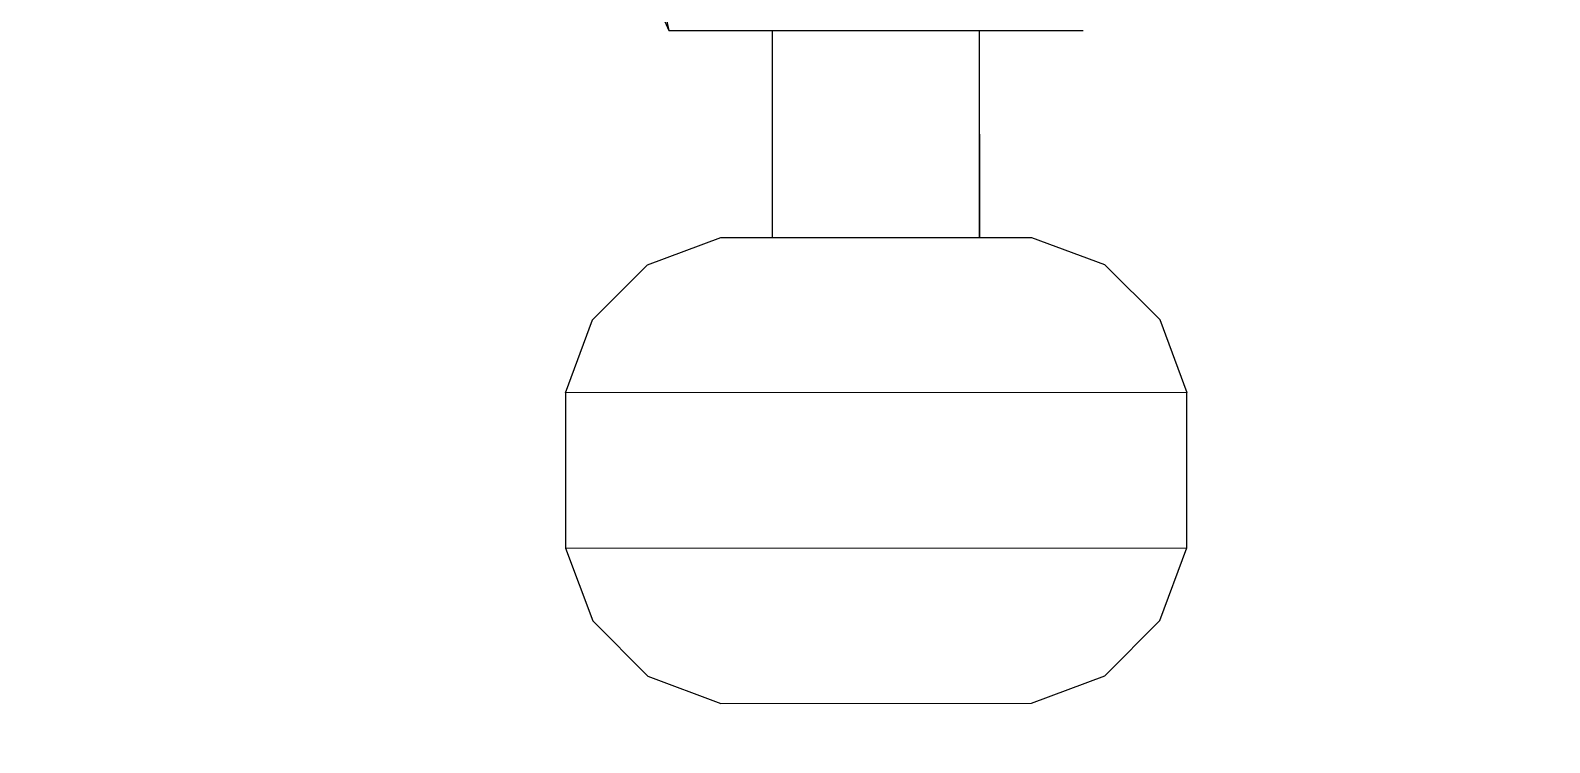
# Model space of a CAD drawing. Header units: metres. Extents: x 29392 to 32022, y 3934 to 33962.
# Drawn here: x 29476.2006 to 29476.3379, y 4314.7408 to 4314.8052 of the extents above; entities that cross this region are included whole.
import ezdxf

# ---------------------------------------------------------------- set-up
doc = ezdxf.new("R2010")
doc.units = ezdxf.units.M
doc.layers.add('text', color=7, linetype='Continuous', lineweight=5)

# ---------------------------------------------------------------- blocks, each defined once
blk = doc.blocks.new('LLAVE-10')
at = {"color": 253, "lineweight": 13}
for points in [[(0.020173, 0.110907), (0.020173, 0.120993), (0.018406, 0.125717), (0.014832, 0.129313), (0.010086, 0.131079), (-0.010086, 0.131079), (-0.014832, 0.129313), (-0.018406, 0.125717), (-0.020173, 0.120993), (-0.020173, 0.110907), (0.020173, 0.110907), (0.018406, 0.106161), (0.014832, 0.102587), (0.010086, 0.10082), (-0.010086, 0.10082), (-0.014832, 0.102587), (-0.018406, 0.106161), (-0.020173, 0.110907)], [(0.020173, 0.120993), (-0.020173, 0.120993)], [(-0.006724, 0.10082), (-0.006724, 0.087372)], [(0.006724, 0.10082), (0.006724, 0.087372)], [(0.019066, 0.07469), (0.013448, 0.087372), (-0.013448, 0.087372)], [(0.016002, 0.075732), (0.013448, 0.087372)]]:
    blk.add_lwpolyline(points, dxfattribs=at)

msp = doc.modelspace()

# ---------------------------------------------------------------- hatches: boundary and pattern name
h = msp.add_hatch()
h.set_pattern_fill('ANSI32', color=256, scale=0.03, angle=-90)
h.set_pattern_definition([(315, (28562.76272, 4702.1576), (0.20205576, 0.20205576), []), (315, (28562.76272, 4702.0229), (0.20205576, 0.20205576), [])])
h.paths.add_polyline_path([(29475.06279, 4301.93748), (29475.06158, 4301.93748), (29475.06158, 4302.16748), (29477.4327, 4302.16842), (29477.43124, 4305.86726), (29475.43226, 4305.867), (29475.43226, 4306.09661), (29477.66078, 4306.09703), (29477.66279, 4301.93851)])
h.paths.add_polyline_path([(29474.83693, 4304.26623), (29474.83683, 4304.51953), (29475.06277, 4304.51961), (29475.06287, 4304.26632), (29475.06287, 4304.26623)])
h.paths.add_polyline_path([(29474.83233, 4305.61952), (29474.83226, 4305.79661), (29475.06226, 4305.79661), (29475.06233, 4305.61961)])
h.paths.add_polyline_path([(29476.24988, 4314.75337), (29476.25884, 4314.74435), (29476.29524, 4314.74437), (29476.30418, 4314.75337)])
at = {"layer": 'text'}
h = msp.add_hatch(dxfattribs=at)
h.set_pattern_fill('ANSI31', color=256, scale=0.49)
h.set_pattern_definition([(45, (342.1382, 244.0105), (-1.100081375, 1.100081375), [])])
h.paths.add_polyline_path([(29489.1114, 4338.94003), (29458.2937, 4329.43764), (29457.48519, 4324.68564), (29461.78895, 4326.24696), (29476.32623, 4331.5208, -0.525377), (29487.82402, 4323.37069), (29487.40268, 4293.73469, -0.426651), (29480.4551, 4287.26176), (29450.99804, 4286.55774), (29450.66814, 4284.61876), (29488.37957, 4285.99598), (29488.51608, 4295.87155)])

# ---------------------------------------------------------------- linework, layer by layer
for points in [[(29476.25047, 4314.82284), (29476.2583, 4314.80519), (29476.29574, 4314.8052)], [(29476.25047, 4314.82284), (29476.2583, 4314.80519), (29476.29574, 4314.8052)], [(29476.25047, 4314.82284), (29476.2583, 4314.80519), (29476.29574, 4314.8052)], [(29476.25047, 4314.82284), (29476.2583, 4314.80519), (29476.29574, 4314.8052)], [(29476.25047, 4314.82284), (29476.2583, 4314.80519), (29476.29574, 4314.8052)], [(29476.25047, 4314.82284), (29476.2583, 4314.80519), (29476.29574, 4314.8052)], [(29476.25047, 4314.82284), (29476.2583, 4314.80519), (29476.29574, 4314.8052)], [(29476.25047, 4314.82284), (29476.2583, 4314.80519), (29476.29574, 4314.8052)], [(29476.25047, 4314.82284), (29476.2583, 4314.80519), (29476.29574, 4314.8052)], [(29476.25047, 4314.82284), (29476.2583, 4314.80519), (29476.29574, 4314.8052)], [(29476.25047, 4314.82284), (29476.2583, 4314.80519), (29476.29574, 4314.8052)], [(29476.25047, 4314.82284), (29476.2583, 4314.80519), (29476.29574, 4314.8052)], [(29476.25047, 4314.82284), (29476.2583, 4314.80519), (29476.29574, 4314.8052)], [(29476.25047, 4314.82284), (29476.2583, 4314.80519), (29476.29574, 4314.8052)], [(29476.25047, 4314.82284), (29476.2583, 4314.80519), (29476.29574, 4314.8052)], [(29476.25047, 4314.82284), (29476.2583, 4314.80519), (29476.29574, 4314.8052)], [(29476.25047, 4314.82284), (29476.2583, 4314.80519), (29476.29574, 4314.8052)], [(29476.25047, 4314.82284), (29476.2583, 4314.80519), (29476.29574, 4314.8052)], [(29476.25047, 4314.82284), (29476.2583, 4314.80519), (29476.29574, 4314.8052)], [(29476.25047, 4314.82284), (29476.2583, 4314.80519), (29476.29574, 4314.8052)], [(29476.25047, 4314.82284), (29476.2583, 4314.80519), (29476.29574, 4314.8052)], [(29476.25047, 4314.82284), (29476.2583, 4314.80519), (29476.29574, 4314.8052)], [(29476.25047, 4314.82284), (29476.2583, 4314.80519), (29476.29574, 4314.8052)], [(29476.25047, 4314.82284), (29476.2583, 4314.80519), (29476.29574, 4314.8052)], [(29476.25047, 4314.82284), (29476.2583, 4314.80519), (29476.29574, 4314.8052)], [(29476.25047, 4314.82284), (29476.2583, 4314.80519), (29476.29574, 4314.8052)], [(29476.25047, 4314.82284), (29476.2583, 4314.80519), (29476.29574, 4314.8052)], [(29476.25047, 4314.82284), (29476.2583, 4314.80519), (29476.29574, 4314.8052)], [(29476.25047, 4314.82284), (29476.2583, 4314.80519), (29476.29574, 4314.8052)], [(29476.25047, 4314.82284), (29476.2583, 4314.80519), (29476.29574, 4314.8052)], [(29476.25047, 4314.82284), (29476.2583, 4314.80519), (29476.29574, 4314.8052)], [(29476.25047, 4314.82284), (29476.2583, 4314.80519), (29476.29574, 4314.8052)], [(29476.25047, 4314.82284), (29476.2583, 4314.80519), (29476.29574, 4314.8052)], [(29476.25047, 4314.82284), (29476.2583, 4314.80519), (29476.29574, 4314.8052)], [(29476.25047, 4314.82284), (29476.2583, 4314.80519), (29476.29574, 4314.8052)], [(29476.25047, 4314.82284), (29476.2583, 4314.80519), (29476.29574, 4314.8052)], [(29476.25047, 4314.82284), (29476.2583, 4314.80519), (29476.29574, 4314.8052)], [(29476.25047, 4314.82284), (29476.2583, 4314.80519), (29476.29574, 4314.8052)], [(29476.25047, 4314.82284), (29476.2583, 4314.80519), (29476.29574, 4314.8052)], [(29476.25047, 4314.82284), (29476.2583, 4314.80519), (29476.29574, 4314.8052)], [(29476.25047, 4314.82284), (29476.2583, 4314.80519), (29476.29574, 4314.8052)], [(29476.25047, 4314.82284), (29476.2583, 4314.80519), (29476.29574, 4314.8052)], [(29476.25474, 4314.82139), (29476.2583, 4314.80519)], [(29476.25474, 4314.82139), (29476.2583, 4314.80519)], [(29476.25474, 4314.82139), (29476.2583, 4314.80519)], [(29476.25474, 4314.82139), (29476.2583, 4314.80519)], [(29476.25474, 4314.82139), (29476.2583, 4314.80519)], [(29476.25474, 4314.82139), (29476.2583, 4314.80519)], [(29476.25474, 4314.82139), (29476.2583, 4314.80519)], [(29476.25474, 4314.82139), (29476.2583, 4314.80519)], [(29476.25474, 4314.82139), (29476.2583, 4314.80519)], [(29476.25474, 4314.82139), (29476.2583, 4314.80519)], [(29476.25474, 4314.82139), (29476.2583, 4314.80519)], [(29476.25474, 4314.82139), (29476.2583, 4314.80519)], [(29476.25474, 4314.82139), (29476.2583, 4314.80519)], [(29476.25474, 4314.82139), (29476.2583, 4314.80519)], [(29476.25474, 4314.82139), (29476.2583, 4314.80519)], [(29476.25474, 4314.82139), (29476.2583, 4314.80519)], [(29476.25474, 4314.82139), (29476.2583, 4314.80519)], [(29476.25474, 4314.82139), (29476.2583, 4314.80519)], [(29476.25474, 4314.82139), (29476.2583, 4314.80519)], [(29476.25474, 4314.82139), (29476.2583, 4314.80519)], [(29476.25474, 4314.82139), (29476.2583, 4314.80519)], [(29476.25474, 4314.82139), (29476.2583, 4314.80519)], [(29476.25474, 4314.82139), (29476.2583, 4314.80519)], [(29476.25474, 4314.82139), (29476.2583, 4314.80519)], [(29476.25474, 4314.82139), (29476.2583, 4314.80519)], [(29476.25474, 4314.82139), (29476.2583, 4314.80519)], [(29476.25474, 4314.82139), (29476.2583, 4314.80519)], [(29476.25474, 4314.82139), (29476.2583, 4314.80519)], [(29476.25474, 4314.82139), (29476.2583, 4314.80519)], [(29476.25474, 4314.82139), (29476.2583, 4314.80519)], [(29476.25474, 4314.82139), (29476.2583, 4314.80519)], [(29476.25474, 4314.82139), (29476.2583, 4314.80519)], [(29476.25474, 4314.82139), (29476.2583, 4314.80519)], [(29476.25474, 4314.82139), (29476.2583, 4314.80519)], [(29476.25474, 4314.82139), (29476.2583, 4314.80519)], [(29476.25474, 4314.82139), (29476.2583, 4314.80519)], [(29476.25474, 4314.82139), (29476.2583, 4314.80519)], [(29476.25474, 4314.82139), (29476.2583, 4314.80519)], [(29476.25474, 4314.82139), (29476.2583, 4314.80519)], [(29476.25474, 4314.82139), (29476.2583, 4314.80519)], [(29476.25474, 4314.82139), (29476.2583, 4314.80519)], [(29476.25474, 4314.82139), (29476.2583, 4314.80519)], [(29476.26767, 4314.78647), (29476.26766, 4314.80519)], [(29476.26767, 4314.78647), (29476.26766, 4314.80519)], [(29476.26767, 4314.78647), (29476.26766, 4314.80519)], [(29476.26767, 4314.78647), (29476.26766, 4314.80519)], [(29476.26767, 4314.78647), (29476.26766, 4314.80519)], [(29476.26767, 4314.78647), (29476.26766, 4314.80519)], [(29476.26767, 4314.78647), (29476.26766, 4314.80519)], [(29476.26767, 4314.78647), (29476.26766, 4314.80519)], [(29476.26767, 4314.78647), (29476.26766, 4314.80519)], [(29476.26767, 4314.78647), (29476.26766, 4314.80519)], [(29476.26767, 4314.78647), (29476.26766, 4314.80519)], [(29476.26767, 4314.78647), (29476.26766, 4314.80519)], [(29476.26767, 4314.78647), (29476.26766, 4314.80519)], [(29476.26767, 4314.78647), (29476.26766, 4314.80519)], [(29476.26767, 4314.78647), (29476.26766, 4314.80519)], [(29476.26767, 4314.78647), (29476.26766, 4314.80519)], [(29476.26767, 4314.78647), (29476.26766, 4314.80519)], [(29476.26767, 4314.78647), (29476.26766, 4314.80519)], [(29476.26767, 4314.78647), (29476.26766, 4314.80519)], [(29476.26767, 4314.78647), (29476.26766, 4314.80519)], [(29476.26767, 4314.78647), (29476.26766, 4314.80519)], [(29476.26767, 4314.78647), (29476.26766, 4314.80519)], [(29476.26767, 4314.78647), (29476.26766, 4314.80519)], [(29476.26767, 4314.78647), (29476.26766, 4314.80519)], [(29476.26767, 4314.78647), (29476.26766, 4314.80519)], [(29476.26767, 4314.78647), (29476.26766, 4314.80519)], [(29476.26767, 4314.78647), (29476.26766, 4314.80519)], [(29476.26767, 4314.78647), (29476.26766, 4314.80519)], [(29476.26767, 4314.78647), (29476.26766, 4314.80519)], [(29476.26767, 4314.78647), (29476.26766, 4314.80519)], [(29476.26767, 4314.78647), (29476.26766, 4314.80519)], [(29476.26767, 4314.78647), (29476.26766, 4314.80519)], [(29476.26767, 4314.78647), (29476.26766, 4314.80519)], [(29476.26767, 4314.78647), (29476.26766, 4314.80519)], [(29476.26767, 4314.78647), (29476.26766, 4314.80519)], [(29476.26767, 4314.78647), (29476.26766, 4314.80519)], [(29476.26767, 4314.78647), (29476.26766, 4314.80519)], [(29476.26767, 4314.78647), (29476.26766, 4314.80519)], [(29476.26767, 4314.78647), (29476.26766, 4314.80519)], [(29476.26767, 4314.78647), (29476.26766, 4314.80519)], [(29476.26767, 4314.78647), (29476.26766, 4314.80519)], [(29476.26767, 4314.78647), (29476.26766, 4314.80519)], [(29476.28638, 4314.78648), (29476.28638, 4314.8052)], [(29476.28638, 4314.78648), (29476.28638, 4314.8052)], [(29476.28638, 4314.78648), (29476.28638, 4314.8052)], [(29476.28638, 4314.78648), (29476.28638, 4314.8052)], [(29476.28638, 4314.78648), (29476.28638, 4314.8052)], [(29476.28638, 4314.78648), (29476.28638, 4314.8052)], [(29476.28638, 4314.78648), (29476.28638, 4314.8052)], [(29476.28638, 4314.78648), (29476.28638, 4314.8052)], [(29476.28638, 4314.78648), (29476.28638, 4314.8052)], [(29476.28638, 4314.78648), (29476.28638, 4314.8052)], [(29476.28638, 4314.78648), (29476.28638, 4314.8052)], [(29476.28638, 4314.78648), (29476.28638, 4314.8052)], [(29476.28638, 4314.78648), (29476.28638, 4314.8052)], [(29476.28638, 4314.78648), (29476.28638, 4314.8052)], [(29476.28638, 4314.78648), (29476.28638, 4314.8052)], [(29476.28638, 4314.78648), (29476.28638, 4314.8052)], [(29476.28638, 4314.78648), (29476.28638, 4314.8052)], [(29476.28638, 4314.78648), (29476.28638, 4314.8052)], [(29476.28638, 4314.78648), (29476.28638, 4314.8052)], [(29476.28638, 4314.78648), (29476.28638, 4314.8052)], [(29476.28638, 4314.78648), (29476.28638, 4314.8052)], [(29476.28638, 4314.78648), (29476.28638, 4314.8052)], [(29476.28638, 4314.78648), (29476.28638, 4314.8052)], [(29476.28638, 4314.78648), (29476.28638, 4314.8052)], [(29476.28638, 4314.78648), (29476.28638, 4314.8052)], [(29476.28638, 4314.78648), (29476.28638, 4314.8052)], [(29476.28638, 4314.78648), (29476.28638, 4314.8052)], [(29476.28638, 4314.78648), (29476.28638, 4314.8052)], [(29476.28638, 4314.78648), (29476.28638, 4314.8052)], [(29476.28638, 4314.78648), (29476.28638, 4314.8052)], [(29476.28638, 4314.78648), (29476.28638, 4314.8052)], [(29476.28638, 4314.78648), (29476.28638, 4314.8052)], [(29476.28638, 4314.78648), (29476.28638, 4314.8052)], [(29476.28638, 4314.78648), (29476.28638, 4314.8052)], [(29476.28638, 4314.78648), (29476.28638, 4314.8052)], [(29476.28638, 4314.78648), (29476.28638, 4314.8052)], [(29476.28638, 4314.78648), (29476.28638, 4314.8052)], [(29476.28638, 4314.78648), (29476.28638, 4314.8052)], [(29476.28638, 4314.78648), (29476.28638, 4314.8052)], [(29476.28638, 4314.78648), (29476.28638, 4314.8052)], [(29476.28638, 4314.78648), (29476.28638, 4314.8052)], [(29476.28638, 4314.78648), (29476.28638, 4314.8052)], [(29476.24895, 4314.77243), (29476.24896, 4314.75839), (29476.25142, 4314.75181), (29476.2564, 4314.74681), (29476.263, 4314.74435), (29476.29108, 4314.74437), (29476.29768, 4314.74683), (29476.30266, 4314.75183), (29476.30511, 4314.75841), (29476.30511, 4314.77245), (29476.24895, 4314.77243), (29476.25141, 4314.77903), (29476.25638, 4314.78401), (29476.26299, 4314.78647), (29476.29106, 4314.78648), (29476.29767, 4314.78403), (29476.30265, 4314.77905), (29476.30511, 4314.77245)], [(29476.24895, 4314.77243), (29476.24896, 4314.75839), (29476.25142, 4314.75181), (29476.2564, 4314.74681), (29476.263, 4314.74435), (29476.29108, 4314.74437), (29476.29768, 4314.74683), (29476.30266, 4314.75183), (29476.30511, 4314.75841), (29476.30511, 4314.77245), (29476.24895, 4314.77243), (29476.25141, 4314.77903), (29476.25638, 4314.78401), (29476.26299, 4314.78647), (29476.29106, 4314.78648), (29476.29767, 4314.78403), (29476.30265, 4314.77905), (29476.30511, 4314.77245)], [(29476.24895, 4314.77243), (29476.24896, 4314.75839), (29476.25142, 4314.75181), (29476.2564, 4314.74681), (29476.263, 4314.74435), (29476.29108, 4314.74437), (29476.29768, 4314.74683), (29476.30266, 4314.75183), (29476.30511, 4314.75841), (29476.30511, 4314.77245), (29476.24895, 4314.77243), (29476.25141, 4314.77903), (29476.25638, 4314.78401), (29476.26299, 4314.78647), (29476.29106, 4314.78648), (29476.29767, 4314.78403), (29476.30265, 4314.77905), (29476.30511, 4314.77245)], [(29476.24895, 4314.77243), (29476.24896, 4314.75839), (29476.25142, 4314.75181), (29476.2564, 4314.74681), (29476.263, 4314.74435), (29476.29108, 4314.74437), (29476.29768, 4314.74683), (29476.30266, 4314.75183), (29476.30511, 4314.75841), (29476.30511, 4314.77245), (29476.24895, 4314.77243), (29476.25141, 4314.77903), (29476.25638, 4314.78401), (29476.26299, 4314.78647), (29476.29106, 4314.78648), (29476.29767, 4314.78403), (29476.30265, 4314.77905), (29476.30511, 4314.77245)], [(29476.24895, 4314.77243), (29476.24896, 4314.75839), (29476.25142, 4314.75181), (29476.2564, 4314.74681), (29476.263, 4314.74435), (29476.29108, 4314.74437), (29476.29768, 4314.74683), (29476.30266, 4314.75183), (29476.30511, 4314.75841), (29476.30511, 4314.77245), (29476.24895, 4314.77243), (29476.25141, 4314.77903), (29476.25638, 4314.78401), (29476.26299, 4314.78647), (29476.29106, 4314.78648), (29476.29767, 4314.78403), (29476.30265, 4314.77905), (29476.30511, 4314.77245)], [(29476.24895, 4314.77243), (29476.24896, 4314.75839), (29476.25142, 4314.75181), (29476.2564, 4314.74681), (29476.263, 4314.74435), (29476.29108, 4314.74437), (29476.29768, 4314.74683), (29476.30266, 4314.75183), (29476.30511, 4314.75841), (29476.30511, 4314.77245), (29476.24895, 4314.77243), (29476.25141, 4314.77903), (29476.25638, 4314.78401), (29476.26299, 4314.78647), (29476.29106, 4314.78648), (29476.29767, 4314.78403), (29476.30265, 4314.77905), (29476.30511, 4314.77245)], [(29476.24895, 4314.77243), (29476.24896, 4314.75839), (29476.25142, 4314.75181), (29476.2564, 4314.74681), (29476.263, 4314.74435), (29476.29108, 4314.74437), (29476.29768, 4314.74683), (29476.30266, 4314.75183), (29476.30511, 4314.75841), (29476.30511, 4314.77245), (29476.24895, 4314.77243), (29476.25141, 4314.77903), (29476.25638, 4314.78401), (29476.26299, 4314.78647), (29476.29106, 4314.78648), (29476.29767, 4314.78403), (29476.30265, 4314.77905), (29476.30511, 4314.77245)], [(29476.24895, 4314.77243), (29476.24896, 4314.75839), (29476.25142, 4314.75181), (29476.2564, 4314.74681), (29476.263, 4314.74435), (29476.29108, 4314.74437), (29476.29768, 4314.74683), (29476.30266, 4314.75183), (29476.30511, 4314.75841), (29476.30511, 4314.77245), (29476.24895, 4314.77243), (29476.25141, 4314.77903), (29476.25638, 4314.78401), (29476.26299, 4314.78647), (29476.29106, 4314.78648), (29476.29767, 4314.78403), (29476.30265, 4314.77905), (29476.30511, 4314.77245)], [(29476.24895, 4314.77243), (29476.24896, 4314.75839), (29476.25142, 4314.75181), (29476.2564, 4314.74681), (29476.263, 4314.74435), (29476.29108, 4314.74437), (29476.29768, 4314.74683), (29476.30266, 4314.75183), (29476.30511, 4314.75841), (29476.30511, 4314.77245), (29476.24895, 4314.77243), (29476.25141, 4314.77903), (29476.25638, 4314.78401), (29476.26299, 4314.78647), (29476.29106, 4314.78648), (29476.29767, 4314.78403), (29476.30265, 4314.77905), (29476.30511, 4314.77245)], [(29476.24895, 4314.77243), (29476.24896, 4314.75839), (29476.25142, 4314.75181), (29476.2564, 4314.74681), (29476.263, 4314.74435), (29476.29108, 4314.74437), (29476.29768, 4314.74683), (29476.30266, 4314.75183), (29476.30511, 4314.75841), (29476.30511, 4314.77245), (29476.24895, 4314.77243), (29476.25141, 4314.77903), (29476.25638, 4314.78401), (29476.26299, 4314.78647), (29476.29106, 4314.78648), (29476.29767, 4314.78403), (29476.30265, 4314.77905), (29476.30511, 4314.77245)], [(29476.24895, 4314.77243), (29476.24896, 4314.75839), (29476.25142, 4314.75181), (29476.2564, 4314.74681), (29476.263, 4314.74435), (29476.29108, 4314.74437), (29476.29768, 4314.74683), (29476.30266, 4314.75183), (29476.30511, 4314.75841), (29476.30511, 4314.77245), (29476.24895, 4314.77243), (29476.25141, 4314.77903), (29476.25638, 4314.78401), (29476.26299, 4314.78647), (29476.29106, 4314.78648), (29476.29767, 4314.78403), (29476.30265, 4314.77905), (29476.30511, 4314.77245)], [(29476.24895, 4314.77243), (29476.24896, 4314.75839), (29476.25142, 4314.75181), (29476.2564, 4314.74681), (29476.263, 4314.74435), (29476.29108, 4314.74437), (29476.29768, 4314.74683), (29476.30266, 4314.75183), (29476.30511, 4314.75841), (29476.30511, 4314.77245), (29476.24895, 4314.77243), (29476.25141, 4314.77903), (29476.25638, 4314.78401), (29476.26299, 4314.78647), (29476.29106, 4314.78648), (29476.29767, 4314.78403), (29476.30265, 4314.77905), (29476.30511, 4314.77245)], [(29476.24895, 4314.77243), (29476.24896, 4314.75839), (29476.25142, 4314.75181), (29476.2564, 4314.74681), (29476.263, 4314.74435), (29476.29108, 4314.74437), (29476.29768, 4314.74683), (29476.30266, 4314.75183), (29476.30511, 4314.75841), (29476.30511, 4314.77245), (29476.24895, 4314.77243), (29476.25141, 4314.77903), (29476.25638, 4314.78401), (29476.26299, 4314.78647), (29476.29106, 4314.78648), (29476.29767, 4314.78403), (29476.30265, 4314.77905), (29476.30511, 4314.77245)], [(29476.24895, 4314.77243), (29476.24896, 4314.75839), (29476.25142, 4314.75181), (29476.2564, 4314.74681), (29476.263, 4314.74435), (29476.29108, 4314.74437), (29476.29768, 4314.74683), (29476.30266, 4314.75183), (29476.30511, 4314.75841), (29476.30511, 4314.77245), (29476.24895, 4314.77243), (29476.25141, 4314.77903), (29476.25638, 4314.78401), (29476.26299, 4314.78647), (29476.29106, 4314.78648), (29476.29767, 4314.78403), (29476.30265, 4314.77905), (29476.30511, 4314.77245)], [(29476.24895, 4314.77243), (29476.24896, 4314.75839), (29476.25142, 4314.75181), (29476.2564, 4314.74681), (29476.263, 4314.74435), (29476.29108, 4314.74437), (29476.29768, 4314.74683), (29476.30266, 4314.75183), (29476.30511, 4314.75841), (29476.30511, 4314.77245), (29476.24895, 4314.77243), (29476.25141, 4314.77903), (29476.25638, 4314.78401), (29476.26299, 4314.78647), (29476.29106, 4314.78648), (29476.29767, 4314.78403), (29476.30265, 4314.77905), (29476.30511, 4314.77245)], [(29476.24895, 4314.77243), (29476.24896, 4314.75839), (29476.25142, 4314.75181), (29476.2564, 4314.74681), (29476.263, 4314.74435), (29476.29108, 4314.74437), (29476.29768, 4314.74683), (29476.30266, 4314.75183), (29476.30511, 4314.75841), (29476.30511, 4314.77245), (29476.24895, 4314.77243), (29476.25141, 4314.77903), (29476.25638, 4314.78401), (29476.26299, 4314.78647), (29476.29106, 4314.78648), (29476.29767, 4314.78403), (29476.30265, 4314.77905), (29476.30511, 4314.77245)], [(29476.24895, 4314.77243), (29476.24896, 4314.75839), (29476.25142, 4314.75181), (29476.2564, 4314.74681), (29476.263, 4314.74435), (29476.29108, 4314.74437), (29476.29768, 4314.74683), (29476.30266, 4314.75183), (29476.30511, 4314.75841), (29476.30511, 4314.77245), (29476.24895, 4314.77243), (29476.25141, 4314.77903), (29476.25638, 4314.78401), (29476.26299, 4314.78647), (29476.29106, 4314.78648), (29476.29767, 4314.78403), (29476.30265, 4314.77905), (29476.30511, 4314.77245)], [(29476.24895, 4314.77243), (29476.24896, 4314.75839), (29476.25142, 4314.75181), (29476.2564, 4314.74681), (29476.263, 4314.74435), (29476.29108, 4314.74437), (29476.29768, 4314.74683), (29476.30266, 4314.75183), (29476.30511, 4314.75841), (29476.30511, 4314.77245), (29476.24895, 4314.77243), (29476.25141, 4314.77903), (29476.25638, 4314.78401), (29476.26299, 4314.78647), (29476.29106, 4314.78648), (29476.29767, 4314.78403), (29476.30265, 4314.77905), (29476.30511, 4314.77245)], [(29476.24895, 4314.77243), (29476.24896, 4314.75839), (29476.25142, 4314.75181), (29476.2564, 4314.74681), (29476.263, 4314.74435), (29476.29108, 4314.74437), (29476.29768, 4314.74683), (29476.30266, 4314.75183), (29476.30511, 4314.75841), (29476.30511, 4314.77245), (29476.24895, 4314.77243), (29476.25141, 4314.77903), (29476.25638, 4314.78401), (29476.26299, 4314.78647), (29476.29106, 4314.78648), (29476.29767, 4314.78403), (29476.30265, 4314.77905), (29476.30511, 4314.77245)], [(29476.24895, 4314.77243), (29476.24896, 4314.75839), (29476.25142, 4314.75181), (29476.2564, 4314.74681), (29476.263, 4314.74435), (29476.29108, 4314.74437), (29476.29768, 4314.74683), (29476.30266, 4314.75183), (29476.30511, 4314.75841), (29476.30511, 4314.77245), (29476.24895, 4314.77243), (29476.25141, 4314.77903), (29476.25638, 4314.78401), (29476.26299, 4314.78647), (29476.29106, 4314.78648), (29476.29767, 4314.78403), (29476.30265, 4314.77905), (29476.30511, 4314.77245)], [(29476.24895, 4314.77243), (29476.24896, 4314.75839), (29476.25142, 4314.75181), (29476.2564, 4314.74681), (29476.263, 4314.74435), (29476.29108, 4314.74437), (29476.29768, 4314.74683), (29476.30266, 4314.75183), (29476.30511, 4314.75841), (29476.30511, 4314.77245), (29476.24895, 4314.77243), (29476.25141, 4314.77903), (29476.25638, 4314.78401), (29476.26299, 4314.78647), (29476.29106, 4314.78648), (29476.29767, 4314.78403), (29476.30265, 4314.77905), (29476.30511, 4314.77245)], [(29476.24895, 4314.77243), (29476.24896, 4314.75839), (29476.25142, 4314.75181), (29476.2564, 4314.74681), (29476.263, 4314.74435), (29476.29108, 4314.74437), (29476.29768, 4314.74683), (29476.30266, 4314.75183), (29476.30511, 4314.75841), (29476.30511, 4314.77245), (29476.24895, 4314.77243), (29476.25141, 4314.77903), (29476.25638, 4314.78401), (29476.26299, 4314.78647), (29476.29106, 4314.78648), (29476.29767, 4314.78403), (29476.30265, 4314.77905), (29476.30511, 4314.77245)], [(29476.24895, 4314.77243), (29476.24896, 4314.75839), (29476.25142, 4314.75181), (29476.2564, 4314.74681), (29476.263, 4314.74435), (29476.29108, 4314.74437), (29476.29768, 4314.74683), (29476.30266, 4314.75183), (29476.30511, 4314.75841), (29476.30511, 4314.77245), (29476.24895, 4314.77243), (29476.25141, 4314.77903), (29476.25638, 4314.78401), (29476.26299, 4314.78647), (29476.29106, 4314.78648), (29476.29767, 4314.78403), (29476.30265, 4314.77905), (29476.30511, 4314.77245)], [(29476.24895, 4314.77243), (29476.24896, 4314.75839), (29476.25142, 4314.75181), (29476.2564, 4314.74681), (29476.263, 4314.74435), (29476.29108, 4314.74437), (29476.29768, 4314.74683), (29476.30266, 4314.75183), (29476.30511, 4314.75841), (29476.30511, 4314.77245), (29476.24895, 4314.77243), (29476.25141, 4314.77903), (29476.25638, 4314.78401), (29476.26299, 4314.78647), (29476.29106, 4314.78648), (29476.29767, 4314.78403), (29476.30265, 4314.77905), (29476.30511, 4314.77245)], [(29476.24895, 4314.77243), (29476.24896, 4314.75839), (29476.25142, 4314.75181), (29476.2564, 4314.74681), (29476.263, 4314.74435), (29476.29108, 4314.74437), (29476.29768, 4314.74683), (29476.30266, 4314.75183), (29476.30511, 4314.75841), (29476.30511, 4314.77245), (29476.24895, 4314.77243), (29476.25141, 4314.77903), (29476.25638, 4314.78401), (29476.26299, 4314.78647), (29476.29106, 4314.78648), (29476.29767, 4314.78403), (29476.30265, 4314.77905), (29476.30511, 4314.77245)], [(29476.24895, 4314.77243), (29476.24896, 4314.75839), (29476.25142, 4314.75181), (29476.2564, 4314.74681), (29476.263, 4314.74435), (29476.29108, 4314.74437), (29476.29768, 4314.74683), (29476.30266, 4314.75183), (29476.30511, 4314.75841), (29476.30511, 4314.77245), (29476.24895, 4314.77243), (29476.25141, 4314.77903), (29476.25638, 4314.78401), (29476.26299, 4314.78647), (29476.29106, 4314.78648), (29476.29767, 4314.78403), (29476.30265, 4314.77905), (29476.30511, 4314.77245)], [(29476.24895, 4314.77243), (29476.24896, 4314.75839), (29476.25142, 4314.75181), (29476.2564, 4314.74681), (29476.263, 4314.74435), (29476.29108, 4314.74437), (29476.29768, 4314.74683), (29476.30266, 4314.75183), (29476.30511, 4314.75841), (29476.30511, 4314.77245), (29476.24895, 4314.77243), (29476.25141, 4314.77903), (29476.25638, 4314.78401), (29476.26299, 4314.78647), (29476.29106, 4314.78648), (29476.29767, 4314.78403), (29476.30265, 4314.77905), (29476.30511, 4314.77245)], [(29476.24895, 4314.77243), (29476.24896, 4314.75839), (29476.25142, 4314.75181), (29476.2564, 4314.74681), (29476.263, 4314.74435), (29476.29108, 4314.74437), (29476.29768, 4314.74683), (29476.30266, 4314.75183), (29476.30511, 4314.75841), (29476.30511, 4314.77245), (29476.24895, 4314.77243), (29476.25141, 4314.77903), (29476.25638, 4314.78401), (29476.26299, 4314.78647), (29476.29106, 4314.78648), (29476.29767, 4314.78403), (29476.30265, 4314.77905), (29476.30511, 4314.77245)], [(29476.24895, 4314.77243), (29476.24896, 4314.75839), (29476.25142, 4314.75181), (29476.2564, 4314.74681), (29476.263, 4314.74435), (29476.29108, 4314.74437), (29476.29768, 4314.74683), (29476.30266, 4314.75183), (29476.30511, 4314.75841), (29476.30511, 4314.77245), (29476.24895, 4314.77243), (29476.25141, 4314.77903), (29476.25638, 4314.78401), (29476.26299, 4314.78647), (29476.29106, 4314.78648), (29476.29767, 4314.78403), (29476.30265, 4314.77905), (29476.30511, 4314.77245)], [(29476.24895, 4314.77243), (29476.24896, 4314.75839), (29476.25142, 4314.75181), (29476.2564, 4314.74681), (29476.263, 4314.74435), (29476.29108, 4314.74437), (29476.29768, 4314.74683), (29476.30266, 4314.75183), (29476.30511, 4314.75841), (29476.30511, 4314.77245), (29476.24895, 4314.77243), (29476.25141, 4314.77903), (29476.25638, 4314.78401), (29476.26299, 4314.78647), (29476.29106, 4314.78648), (29476.29767, 4314.78403), (29476.30265, 4314.77905), (29476.30511, 4314.77245)], [(29476.24895, 4314.77243), (29476.24896, 4314.75839), (29476.25142, 4314.75181), (29476.2564, 4314.74681), (29476.263, 4314.74435), (29476.29108, 4314.74437), (29476.29768, 4314.74683), (29476.30266, 4314.75183), (29476.30511, 4314.75841), (29476.30511, 4314.77245), (29476.24895, 4314.77243), (29476.25141, 4314.77903), (29476.25638, 4314.78401), (29476.26299, 4314.78647), (29476.29106, 4314.78648), (29476.29767, 4314.78403), (29476.30265, 4314.77905), (29476.30511, 4314.77245)], [(29476.24895, 4314.77243), (29476.24896, 4314.75839), (29476.25142, 4314.75181), (29476.2564, 4314.74681), (29476.263, 4314.74435), (29476.29108, 4314.74437), (29476.29768, 4314.74683), (29476.30266, 4314.75183), (29476.30511, 4314.75841), (29476.30511, 4314.77245), (29476.24895, 4314.77243), (29476.25141, 4314.77903), (29476.25638, 4314.78401), (29476.26299, 4314.78647), (29476.29106, 4314.78648), (29476.29767, 4314.78403), (29476.30265, 4314.77905), (29476.30511, 4314.77245)], [(29476.24895, 4314.77243), (29476.24896, 4314.75839), (29476.25142, 4314.75181), (29476.2564, 4314.74681), (29476.263, 4314.74435), (29476.29108, 4314.74437), (29476.29768, 4314.74683), (29476.30266, 4314.75183), (29476.30511, 4314.75841), (29476.30511, 4314.77245), (29476.24895, 4314.77243), (29476.25141, 4314.77903), (29476.25638, 4314.78401), (29476.26299, 4314.78647), (29476.29106, 4314.78648), (29476.29767, 4314.78403), (29476.30265, 4314.77905), (29476.30511, 4314.77245)], [(29476.24895, 4314.77243), (29476.24896, 4314.75839), (29476.25142, 4314.75181), (29476.2564, 4314.74681), (29476.263, 4314.74435), (29476.29108, 4314.74437), (29476.29768, 4314.74683), (29476.30266, 4314.75183), (29476.30511, 4314.75841), (29476.30511, 4314.77245), (29476.24895, 4314.77243), (29476.25141, 4314.77903), (29476.25638, 4314.78401), (29476.26299, 4314.78647), (29476.29106, 4314.78648), (29476.29767, 4314.78403), (29476.30265, 4314.77905), (29476.30511, 4314.77245)], [(29476.24895, 4314.77243), (29476.24896, 4314.75839), (29476.25142, 4314.75181), (29476.2564, 4314.74681), (29476.263, 4314.74435), (29476.29108, 4314.74437), (29476.29768, 4314.74683), (29476.30266, 4314.75183), (29476.30511, 4314.75841), (29476.30511, 4314.77245), (29476.24895, 4314.77243), (29476.25141, 4314.77903), (29476.25638, 4314.78401), (29476.26299, 4314.78647), (29476.29106, 4314.78648), (29476.29767, 4314.78403), (29476.30265, 4314.77905), (29476.30511, 4314.77245)], [(29476.24895, 4314.77243), (29476.24896, 4314.75839), (29476.25142, 4314.75181), (29476.2564, 4314.74681), (29476.263, 4314.74435), (29476.29108, 4314.74437), (29476.29768, 4314.74683), (29476.30266, 4314.75183), (29476.30511, 4314.75841), (29476.30511, 4314.77245), (29476.24895, 4314.77243), (29476.25141, 4314.77903), (29476.25638, 4314.78401), (29476.26299, 4314.78647), (29476.29106, 4314.78648), (29476.29767, 4314.78403), (29476.30265, 4314.77905), (29476.30511, 4314.77245)], [(29476.24895, 4314.77243), (29476.24896, 4314.75839), (29476.25142, 4314.75181), (29476.2564, 4314.74681), (29476.263, 4314.74435), (29476.29108, 4314.74437), (29476.29768, 4314.74683), (29476.30266, 4314.75183), (29476.30511, 4314.75841), (29476.30511, 4314.77245), (29476.24895, 4314.77243), (29476.25141, 4314.77903), (29476.25638, 4314.78401), (29476.26299, 4314.78647), (29476.29106, 4314.78648), (29476.29767, 4314.78403), (29476.30265, 4314.77905), (29476.30511, 4314.77245)], [(29476.24895, 4314.77243), (29476.24896, 4314.75839), (29476.25142, 4314.75181), (29476.2564, 4314.74681), (29476.263, 4314.74435), (29476.29108, 4314.74437), (29476.29768, 4314.74683), (29476.30266, 4314.75183), (29476.30511, 4314.75841), (29476.30511, 4314.77245), (29476.24895, 4314.77243), (29476.25141, 4314.77903), (29476.25638, 4314.78401), (29476.26299, 4314.78647), (29476.29106, 4314.78648), (29476.29767, 4314.78403), (29476.30265, 4314.77905), (29476.30511, 4314.77245)], [(29476.24895, 4314.77243), (29476.24896, 4314.75839), (29476.25142, 4314.75181), (29476.2564, 4314.74681), (29476.263, 4314.74435), (29476.29108, 4314.74437), (29476.29768, 4314.74683), (29476.30266, 4314.75183), (29476.30511, 4314.75841), (29476.30511, 4314.77245), (29476.24895, 4314.77243), (29476.25141, 4314.77903), (29476.25638, 4314.78401), (29476.26299, 4314.78647), (29476.29106, 4314.78648), (29476.29767, 4314.78403), (29476.30265, 4314.77905), (29476.30511, 4314.77245)], [(29476.24895, 4314.77243), (29476.24896, 4314.75839), (29476.25142, 4314.75181), (29476.2564, 4314.74681), (29476.263, 4314.74435), (29476.29108, 4314.74437), (29476.29768, 4314.74683), (29476.30266, 4314.75183), (29476.30511, 4314.75841), (29476.30511, 4314.77245), (29476.24895, 4314.77243), (29476.25141, 4314.77903), (29476.25638, 4314.78401), (29476.26299, 4314.78647), (29476.29106, 4314.78648), (29476.29767, 4314.78403), (29476.30265, 4314.77905), (29476.30511, 4314.77245)], [(29476.24895, 4314.77243), (29476.24896, 4314.75839), (29476.25142, 4314.75181), (29476.2564, 4314.74681), (29476.263, 4314.74435), (29476.29108, 4314.74437), (29476.29768, 4314.74683), (29476.30266, 4314.75183), (29476.30511, 4314.75841), (29476.30511, 4314.77245), (29476.24895, 4314.77243), (29476.25141, 4314.77903), (29476.25638, 4314.78401), (29476.26299, 4314.78647), (29476.29106, 4314.78648), (29476.29767, 4314.78403), (29476.30265, 4314.77905), (29476.30511, 4314.77245)], [(29476.24895, 4314.77243), (29476.24896, 4314.75839), (29476.25142, 4314.75181), (29476.2564, 4314.74681), (29476.263, 4314.74435), (29476.29108, 4314.74437), (29476.29768, 4314.74683), (29476.30266, 4314.75183), (29476.30511, 4314.75841), (29476.30511, 4314.77245), (29476.24895, 4314.77243), (29476.25141, 4314.77903), (29476.25638, 4314.78401), (29476.26299, 4314.78647), (29476.29106, 4314.78648), (29476.29767, 4314.78403), (29476.30265, 4314.77905), (29476.30511, 4314.77245)], [(29476.24896, 4314.75839), (29476.30511, 4314.75841)], [(29476.24896, 4314.75839), (29476.30511, 4314.75841)], [(29476.24896, 4314.75839), (29476.30511, 4314.75841)], [(29476.24896, 4314.75839), (29476.30511, 4314.75841)], [(29476.24896, 4314.75839), (29476.30511, 4314.75841)], [(29476.24896, 4314.75839), (29476.30511, 4314.75841)], [(29476.24896, 4314.75839), (29476.30511, 4314.75841)], [(29476.24896, 4314.75839), (29476.30511, 4314.75841)], [(29476.24896, 4314.75839), (29476.30511, 4314.75841)], [(29476.24896, 4314.75839), (29476.30511, 4314.75841)], [(29476.24896, 4314.75839), (29476.30511, 4314.75841)], [(29476.24896, 4314.75839), (29476.30511, 4314.75841)], [(29476.24896, 4314.75839), (29476.30511, 4314.75841)], [(29476.24896, 4314.75839), (29476.30511, 4314.75841)], [(29476.24896, 4314.75839), (29476.30511, 4314.75841)], [(29476.24896, 4314.75839), (29476.30511, 4314.75841)], [(29476.24896, 4314.75839), (29476.30511, 4314.75841)], [(29476.24896, 4314.75839), (29476.30511, 4314.75841)], [(29476.24896, 4314.75839), (29476.30511, 4314.75841)], [(29476.24896, 4314.75839), (29476.30511, 4314.75841)], [(29476.24896, 4314.75839), (29476.30511, 4314.75841)], [(29476.24896, 4314.75839), (29476.30511, 4314.75841)], [(29476.24896, 4314.75839), (29476.30511, 4314.75841)], [(29476.24896, 4314.75839), (29476.30511, 4314.75841)], [(29476.24896, 4314.75839), (29476.30511, 4314.75841)], [(29476.24896, 4314.75839), (29476.30511, 4314.75841)], [(29476.24896, 4314.75839), (29476.30511, 4314.75841)], [(29476.24896, 4314.75839), (29476.30511, 4314.75841)], [(29476.24896, 4314.75839), (29476.30511, 4314.75841)], [(29476.24896, 4314.75839), (29476.30511, 4314.75841)], [(29476.24896, 4314.75839), (29476.30511, 4314.75841)], [(29476.24896, 4314.75839), (29476.30511, 4314.75841)], [(29476.24896, 4314.75839), (29476.30511, 4314.75841)], [(29476.24896, 4314.75839), (29476.30511, 4314.75841)], [(29476.24896, 4314.75839), (29476.30511, 4314.75841)], [(29476.24896, 4314.75839), (29476.30511, 4314.75841)], [(29476.24896, 4314.75839), (29476.30511, 4314.75841)], [(29476.24896, 4314.75839), (29476.30511, 4314.75841)], [(29476.24896, 4314.75839), (29476.30511, 4314.75841)], [(29476.24896, 4314.75839), (29476.30511, 4314.75841)], [(29476.24896, 4314.75839), (29476.30511, 4314.75841)], [(29476.24896, 4314.75839), (29476.30511, 4314.75841)]]:
    msp.add_lwpolyline(points)

# ---------------------------------------------------------------- block references
at = {"xscale": 1.391845429921941, "yscale": 1.391845429921941, "zscale": 1.391845429921941, "rotation": 180.0225947074153}
msp.add_blockref('LLAVE-10', (29476.27697, 4314.9268), dxfattribs=at)

doc.saveas('drawing.dxf')
